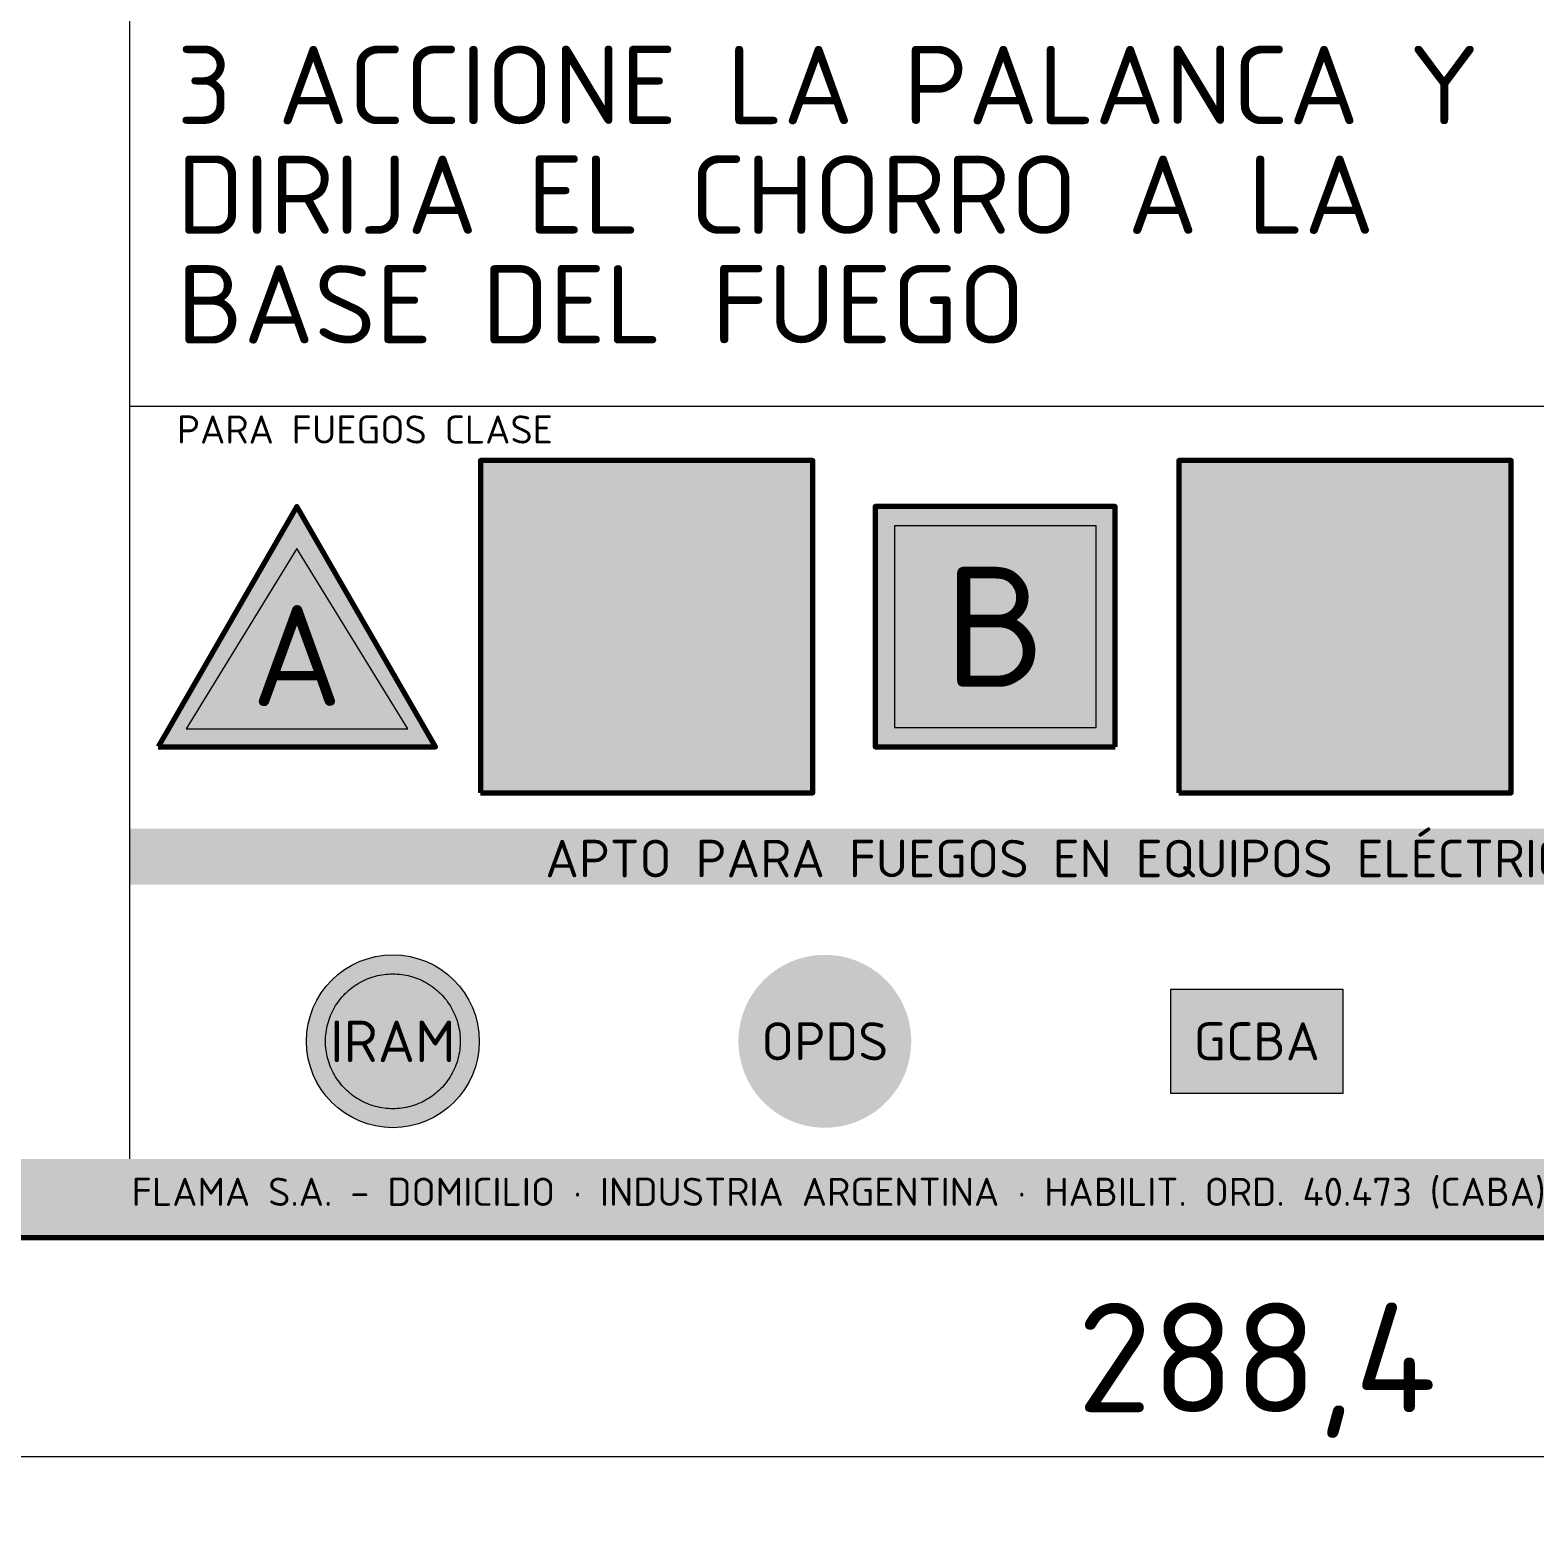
# Model space of a CAD drawing. Header units: millimetres. Extents: x 0 to 2382, y 0 to 420.
# Drawn here: x 1922.75 to 1970.9, y 253.39 to 301.01 of the extents above; entities that cross this region are included whole.
import ezdxf
from ezdxf.enums import TextEntityAlignment as Align

# ---------------------------------------------------------------- set-up
doc = ezdxf.new("R2010")
doc.units = ezdxf.units.MM
for name, color, linetype, lineweight in [('01-VISIBLE', 7, 'CONTINUOUS', 70), ('04-COTA', 3, 'CONTINUOUS', 18), ('08-FINA', 5, 'CONTINUOUS', 18), ('13-GRAFICA', 30, 'CONTINUOUS', 18)]:
    doc.layers.add(name, color=color, linetype=linetype, lineweight=lineweight)
doc.styles.add('ISO3098', font='isocpeur.ttf')
doc.dimstyles.new('FLAMA-IRAM', dxfattribs={"dimtxt": 3.5, "dimasz": 3.5, "dimexe": 2, "dimexo": 1.5, "dimgap": 1, "dimtad": 1, "dimdec": 1, "dimtxsty": 'ISO3098', "dimblk": 'IRAM_FLECHA', "dimblk1": 'IRAM_FLECHA', "dimblk2": 'IRAM_FLECHA', "dimcen": 2.5, "dimclrd": 256, "dimclre": 256, "dimclrt": 256, "dimazin": 3, "dimtfac": 1, "dimtmove": 0, "dimatfit": 3, "dimlwd": 18, "dimlwe": 18})

# ---------------------------------------------------------------- blocks, each defined once
blk = doc.blocks.new('IRAM_FLECHA')
blk.add_solid([(0, 0), (-1, 0.125), (-1, -0.125)])

msp = doc.modelspace()

# ---------------------------------------------------------------- hatches: boundary and pattern name
at = {"layer": '13-GRAFICA', "true_color": 0x005eaa}
h = msp.add_hatch(color=7, dxfattribs=at)
h.dxf.hatch_style = 1
h.paths.add_polyline_path([(1947.794, 276.612), (1947.794, 287.243), (1937.163, 287.243), (1937.163, 276.612)])
h = msp.add_hatch(color=7, dxfattribs=at)
h.dxf.hatch_style = 1
h.paths.add_polyline_path([(1970.138, 276.612), (1970.138, 287.243), (1959.507, 287.243), (1959.507, 276.612)])
at = {"layer": '13-GRAFICA', "true_color": 0xffffff}
h = msp.add_hatch(color=7, dxfattribs=at)
h.dxf.hatch_style = 1
h.paths.add_polyline_path([(1938.544, 282.24), (1938.532, 282.243), (1938.521, 282.247), (1938.511, 282.252), (1938.501, 282.259), (1938.492, 282.266), (1938.483, 282.274), (1938.476, 282.283), (1938.469, 282.292), (1938.463, 282.303), (1938.459, 282.313), (1938.153, 283.155), (1938.149, 283.166), (1938.147, 283.178), (1938.146, 283.189), (1938.146, 283.201), (1938.147, 283.213), (1938.15, 283.224), (1938.153, 283.235), (1938.158, 283.246), (1938.541, 284.011), (1938.546, 284.021), (1938.553, 284.03), (1938.56, 284.039), (1938.568, 284.047), (1938.577, 284.053), (1938.586, 284.06), (1938.596, 284.065), (1938.607, 284.069), (1938.617, 284.072), (1938.628, 284.074), (1938.64, 284.075), (1938.651, 284.075), (1938.662, 284.073), (1938.673, 284.071), (1938.684, 284.067), (1938.694, 284.063), (1938.704, 284.058), (1938.713, 284.051), (1938.722, 284.044), (1938.729, 284.036), (1938.736, 284.027), (1938.742, 284.018), (1938.868, 283.802), (1939.106, 284.753), (1939.109, 284.764), (1939.114, 284.775), (1939.119, 284.785), (1939.125, 284.794), (1939.132, 284.803), (1939.14, 284.811), (1939.149, 284.818), (1939.159, 284.824), (1939.169, 284.829), (1939.179, 284.834), (1939.19, 284.837), (1939.201, 284.839), (1939.213, 284.84), (1939.224, 284.84), (1939.235, 284.839), (1939.246, 284.836), (1939.257, 284.833), (1939.267, 284.829), (1939.277, 284.823), (1939.287, 284.817), (1939.295, 284.81), (1939.303, 284.801), (1939.31, 284.793), (1939.633, 284.346), (1939.83, 286.192), (1939.832, 286.203), (1939.835, 286.214), (1939.839, 286.225), (1939.844, 286.235), (1939.85, 286.245), (1939.857, 286.254), (1939.865, 286.262), (1939.874, 286.27), (1939.883, 286.277), (1939.893, 286.282), (1939.903, 286.287), (1939.914, 286.29), (1939.925, 286.293), (1939.937, 286.294), (1939.948, 286.294), (1939.96, 286.293), (1939.971, 286.291), (1939.982, 286.288), (1939.993, 286.284), (1940.003, 286.279), (1940.012, 286.272), (1940.021, 286.265), (1940.029, 286.257), (1940.037, 286.248), (1940.043, 286.239), (1940.048, 286.228), (1940.053, 286.218), (1940.056, 286.207), (1940.411, 284.756), (1940.611, 285.091), (1940.618, 285.1), (1940.625, 285.109), (1940.633, 285.117), (1940.642, 285.124), (1940.651, 285.13), (1940.661, 285.135), (1940.671, 285.14), (1940.682, 285.143), (1940.693, 285.145), (1940.704, 285.146), (1940.716, 285.146), (1940.727, 285.145), (1940.738, 285.143), (1940.749, 285.14), (1940.759, 285.135), (1940.769, 285.13), (1940.778, 285.124), (1940.787, 285.117), (1940.795, 285.109), (1940.802, 285.1), (1940.808, 285.091), (1940.814, 285.081), (1940.818, 285.07), (1940.821, 285.059), (1941.204, 283.529), (1941.206, 283.519), (1941.207, 283.509), (1941.207, 283.498), (1941.207, 283.488), (1941.205, 283.478), (1940.976, 282.33), (1940.973, 282.319), (1940.969, 282.309), (1940.964, 282.298), (1940.958, 282.289), (1940.952, 282.28), (1940.944, 282.271), (1940.936, 282.264), (1940.927, 282.257), (1940.917, 282.251), (1940.907, 282.247), (1940.896, 282.243), (1940.885, 282.24), (1940.874, 282.238), (1940.863, 282.238), (1938.567, 282.238), (1938.555, 282.238)])
at = {"layer": '13-GRAFICA', "true_color": 0x009146}
h = msp.add_hatch(color=7, dxfattribs=at)
h.dxf.hatch_style = 1
h.paths.add_polyline_path([(1926.856, 278.089), (1935.722, 278.089), (1931.289, 285.766)])
at = {"layer": '13-GRAFICA', "true_color": 0xffffff}
h = msp.add_hatch(color=7, dxfattribs=at)
h.dxf.hatch_style = 1
h.paths.add_polyline_path([(1944.579, 282.376), (1944.897, 285.349), (1944.9, 285.367), (1944.905, 285.385), (1944.911, 285.402), (1944.919, 285.419), (1944.929, 285.435), (1944.94, 285.449), (1944.953, 285.463), (1944.967, 285.475), (1944.982, 285.485), (1944.998, 285.494), (1945.015, 285.502), (1945.033, 285.508), (1945.051, 285.512), (1945.056, 285.512), (1945.056, 278.978), (1944.366, 278.978), (1944.366, 282.67)])
h = msp.add_hatch(color=7, dxfattribs=at)
h.dxf.hatch_style = 1
h.paths.add_polyline_path([(1945.069, 285.514), (1945.087, 285.514), (1945.106, 285.513), (1945.124, 285.509), (1945.142, 285.504), (1945.159, 285.497), (1945.175, 285.489), (1945.191, 285.478), (1945.205, 285.467), (1945.218, 285.454), (1945.23, 285.44), (1945.24, 285.424), (1945.249, 285.408), (1945.256, 285.391), (1945.261, 285.373), (1945.832, 283.036), (1946.156, 283.575), (1946.166, 283.59), (1946.177, 283.604), (1946.19, 283.617), (1946.204, 283.628), (1946.219, 283.638), (1946.235, 283.647), (1946.252, 283.654), (1946.27, 283.659), (1946.287, 283.662), (1946.305, 283.664), (1946.324, 283.664), (1946.342, 283.662), (1946.359, 283.659), (1946.377, 283.654), (1946.394, 283.647), (1946.41, 283.638), (1946.425, 283.628), (1946.439, 283.616), (1946.452, 283.604), (1946.463, 283.59), (1946.473, 283.574), (1946.482, 283.558), (1946.489, 283.542), (1946.494, 283.524), (1947.11, 281.058), (1947.114, 281.042), (1947.116, 281.026), (1947.116, 281.009), (1947.115, 280.993), (1947.112, 280.977), (1946.775, 279.291), (1946.966, 278.705), (1946.087, 278.419), (1946.966, 278.134), (1946.703, 277.325), (1945.056, 277.86), (1945.056, 278.978), (1945.056, 285.512)])
at = {"layer": '13-GRAFICA', "true_color": 0xc81e2d}
h = msp.add_hatch(color=7, dxfattribs=at)
h.dxf.hatch_style = 1
h.paths.add_polyline_path([(1957.472, 278.089), (1957.472, 285.766), (1949.794, 285.766), (1949.794, 278.089)])
at = {"layer": '13-GRAFICA', "true_color": 0xffffff}
h = msp.add_hatch(color=7, dxfattribs=at)
h.dxf.hatch_style = 1
h.paths.add_polyline_path([(1969.29, 277.791), (1969.035, 277.699), (1968.691, 277.618), (1968.272, 277.552), (1967.794, 277.503), (1967.276, 277.473), (1966.736, 277.462), (1966.197, 277.473), (1965.679, 277.503), (1965.201, 277.552), (1964.782, 277.618), (1964.438, 277.699), (1964.183, 277.791), (1964.025, 277.89), (1963.972, 277.994), (1964.025, 278.098), (1964.183, 278.197), (1964.419, 278.282), (1963.972, 279.51), (1963.972, 278.1), (1960.358, 278.1), (1960.358, 281.077), (1962.271, 282.778), (1963.972, 282.778), (1963.972, 280.132), (1964.584, 281.354), (1964.594, 281.372), (1964.605, 281.389), (1964.619, 281.404), (1964.634, 281.419), (1964.65, 281.431), (1964.667, 281.442), (1964.685, 281.452), (1964.705, 281.459), (1964.724, 281.465), (1964.745, 281.468), (1964.765, 281.47), (1964.786, 281.47), (1964.806, 281.467), (1964.826, 281.463), (1964.846, 281.457), (1964.865, 281.449), (1964.883, 281.439), (1964.899, 281.427), (1964.915, 281.414), (1964.93, 281.399), (1964.942, 281.383), (1964.954, 281.366), (1965.184, 280.971), (1965.62, 282.714), (1965.626, 282.734), (1965.634, 282.753), (1965.644, 282.771), (1965.655, 282.789), (1965.669, 282.805), (1965.683, 282.819), (1965.699, 282.833), (1965.717, 282.844), (1965.735, 282.854), (1965.754, 282.862), (1965.774, 282.867), (1965.795, 282.871), (1965.815, 282.873), (1965.836, 282.873), (1965.857, 282.871), (1965.877, 282.867), (1965.897, 282.861), (1965.916, 282.852), (1965.934, 282.842), (1965.951, 282.831), (1965.967, 282.817), (1965.982, 282.802), (1965.995, 282.786), (1966.586, 281.968), (1966.948, 285.352), (1966.951, 285.372), (1966.957, 285.393), (1966.964, 285.412), (1966.973, 285.431), (1966.984, 285.449), (1966.997, 285.466), (1967.012, 285.481), (1967.027, 285.495), (1967.045, 285.507), (1967.063, 285.517), (1967.082, 285.526), (1967.102, 285.532), (1967.122, 285.537), (1967.143, 285.539), (1967.164, 285.54), (1967.185, 285.538), (1967.206, 285.534), (1967.226, 285.528), (1967.246, 285.52), (1967.264, 285.511), (1967.282, 285.499), (1967.298, 285.486), (1967.313, 285.471), (1967.326, 285.455), (1967.338, 285.437), (1967.348, 285.419), (1967.356, 285.399), (1967.362, 285.379), (1968.012, 282.719), (1968.38, 283.333), (1968.392, 283.35), (1968.405, 283.366), (1968.419, 283.38), (1968.435, 283.393), (1968.452, 283.405), (1968.471, 283.415), (1968.49, 283.423), (1968.51, 283.429), (1968.53, 283.433), (1968.55, 283.435), (1968.571, 283.435), (1968.592, 283.433), (1968.612, 283.428), (1968.632, 283.422), (1968.651, 283.415), (1968.669, 283.405), (1968.686, 283.393), (1968.702, 283.38), (1968.717, 283.366), (1968.73, 283.35), (1968.741, 283.332), (1968.751, 283.314), (1968.759, 283.295), (1968.765, 283.275), (1969.466, 280.469), (1969.47, 280.451), (1969.472, 280.432), (1969.473, 280.414), (1969.471, 280.395), (1969.469, 280.377), (1969.05, 278.284), (1969.29, 278.197), (1969.447, 278.098), (1969.5, 277.994), (1969.447, 277.89)])
h = msp.add_hatch(color=7, dxfattribs=at)
h.dxf.hatch_style = 1
h.paths.add_polyline_path([(1959.459, 283.077), (1960.156, 283.565), (1961.253, 281.997), (1960.557, 281.509)])
h = msp.add_hatch(color=7, dxfattribs=at)
h.dxf.hatch_style = 1
h.paths.add_polyline_path([(1942.72, 277.325), (1942.457, 278.134), (1943.335, 278.419), (1942.457, 278.705), (1942.634, 279.249), (1942.194, 280.457), (1942.189, 280.475), (1942.185, 280.493), (1942.183, 280.512), (1942.184, 280.53), (1942.186, 280.549), (1942.19, 280.568), (1942.195, 280.585), (1942.203, 280.603), (1942.819, 281.836), (1942.828, 281.851), (1942.839, 281.866), (1942.85, 281.88), (1942.863, 281.893), (1942.878, 281.904), (1942.893, 281.913), (1942.909, 281.922), (1942.926, 281.928), (1942.943, 281.933), (1942.961, 281.936), (1942.979, 281.938), (1942.997, 281.938), (1943.015, 281.936), (1943.033, 281.932), (1943.05, 281.926), (1943.066, 281.919), (1943.082, 281.91), (1943.097, 281.9), (1943.111, 281.888), (1943.124, 281.875), (1943.135, 281.861), (1943.145, 281.846), (1943.347, 281.499), (1943.73, 283.031), (1943.736, 283.049), (1943.743, 283.065), (1943.751, 283.081), (1943.761, 283.097), (1943.773, 283.111), (1943.786, 283.124), (1943.8, 283.135), (1943.815, 283.145), (1943.831, 283.154), (1943.848, 283.161), (1943.866, 283.166), (1943.884, 283.169), (1943.902, 283.171), (1943.92, 283.171), (1943.938, 283.169), (1943.956, 283.165), (1943.974, 283.16), (1943.99, 283.153), (1944.006, 283.144), (1944.022, 283.134), (1944.036, 283.122), (1944.048, 283.109), (1944.06, 283.094), (1944.366, 282.67), (1944.366, 278.978), (1944.366, 277.86)])
h = msp.add_hatch(color=7, dxfattribs=at)
h.dxf.hatch_style = 1
h.paths.add_polyline_path([(1941.735, 282.14), (1941.203, 278.1), (1938.227, 278.1), (1937.695, 282.14)])
h = msp.add_hatch(color=7, dxfattribs=at)
h.dxf.hatch_style = 1
h.paths.add_polyline_path([(1944.366, 277.86), (1944.366, 278.978), (1944.711, 278.866), (1945.056, 278.978), (1945.056, 277.86), (1944.711, 277.972)])
at = {"layer": '13-GRAFICA', "true_color": 0x005eaa}
h = msp.add_hatch(color=7, dxfattribs=at)
h.dxf.hatch_style = 1
h.paths.add_polyline_path([(1998.05, 273.672), (1998.05, 275.472), (1925.95, 275.472), (1925.95, 273.672)])
h = msp.add_hatch(color=7, dxfattribs=at)
h.dxf.hatch_style = 1
h.paths.add_polyline_path([(1937.124, 268.668), (1937.123, 268.578), (1937.118, 268.487), (1937.111, 268.397), (1937.101, 268.307), (1937.087, 268.218), (1937.071, 268.129), (1937.052, 268.04), (1937.03, 267.953), (1937.005, 267.866), (1936.977, 267.78), (1936.947, 267.694), (1936.914, 267.61), (1936.878, 267.527), (1936.839, 267.446), (1936.798, 267.365), (1936.754, 267.286), (1936.707, 267.208), (1936.658, 267.132), (1936.607, 267.058), (1936.553, 266.985), (1936.497, 266.915), (1936.438, 266.846), (1936.378, 266.779), (1936.315, 266.714), (1936.25, 266.651), (1936.183, 266.59), (1936.114, 266.531), (1936.043, 266.475), (1935.97, 266.421), (1935.896, 266.37), (1935.82, 266.321), (1935.742, 266.274), (1935.663, 266.23), (1935.583, 266.189), (1935.501, 266.15), (1935.418, 266.114), (1935.334, 266.081), (1935.249, 266.051), (1935.163, 266.023), (1935.076, 265.998), (1934.988, 265.976), (1934.899, 265.957), (1934.81, 265.941), (1934.721, 265.928), (1934.631, 265.917), (1934.541, 265.91), (1934.451, 265.906), (1934.36, 265.904), (1934.27, 265.906), (1934.179, 265.91), (1934.089, 265.917), (1933.999, 265.928), (1933.91, 265.941), (1933.821, 265.957), (1933.733, 265.976), (1933.645, 265.998), (1933.558, 266.023), (1933.472, 266.051), (1933.387, 266.081), (1933.302, 266.114), (1933.219, 266.15), (1933.138, 266.189), (1933.057, 266.23), (1932.978, 266.274), (1932.901, 266.321), (1932.825, 266.37), (1932.75, 266.421), (1932.678, 266.475), (1932.607, 266.531), (1932.538, 266.59), (1932.471, 266.651), (1932.406, 266.714), (1932.343, 266.779), (1932.282, 266.846), (1932.224, 266.915), (1932.167, 266.985), (1932.113, 267.058), (1932.062, 267.132), (1932.013, 267.208), (1931.967, 267.286), (1931.923, 267.365), (1931.881, 267.446), (1931.843, 267.527), (1931.807, 267.61), (1931.773, 267.694), (1931.743, 267.78), (1931.715, 267.866), (1931.69, 267.953), (1931.668, 268.04), (1931.649, 268.129), (1931.633, 268.218), (1931.62, 268.307), (1931.61, 268.397), (1931.602, 268.487), (1931.598, 268.578), (1931.596, 268.668), (1931.598, 268.758), (1931.602, 268.849), (1931.61, 268.939), (1931.62, 269.029), (1931.633, 269.118), (1931.649, 269.207), (1931.668, 269.296), (1931.69, 269.383), (1931.715, 269.47), (1931.743, 269.556), (1931.773, 269.642), (1931.807, 269.726), (1931.843, 269.809), (1931.881, 269.891), (1931.923, 269.971), (1931.967, 270.05), (1932.013, 270.128), (1932.062, 270.204), (1932.113, 270.278), (1932.167, 270.351), (1932.224, 270.421), (1932.282, 270.49), (1932.343, 270.557), (1932.406, 270.622), (1932.471, 270.685), (1932.538, 270.746), (1932.607, 270.805), (1932.678, 270.861), (1932.75, 270.915), (1932.825, 270.966), (1932.901, 271.015), (1932.978, 271.062), (1933.057, 271.106), (1933.138, 271.147), (1933.219, 271.186), (1933.302, 271.222), (1933.387, 271.255), (1933.472, 271.285), (1933.558, 271.313), (1933.645, 271.338), (1933.733, 271.36), (1933.821, 271.379), (1933.91, 271.395), (1933.999, 271.408), (1934.089, 271.419), (1934.179, 271.426), (1934.27, 271.431), (1934.36, 271.432), (1934.451, 271.431), (1934.541, 271.426), (1934.631, 271.419), (1934.721, 271.408), (1934.81, 271.395), (1934.899, 271.379), (1934.988, 271.36), (1935.076, 271.338), (1935.163, 271.313), (1935.249, 271.285), (1935.334, 271.255), (1935.418, 271.222), (1935.501, 271.186), (1935.583, 271.147), (1935.663, 271.106), (1935.742, 271.062), (1935.82, 271.015), (1935.896, 270.966), (1935.97, 270.915), (1936.043, 270.861), (1936.114, 270.805), (1936.183, 270.746), (1936.25, 270.685), (1936.315, 270.622), (1936.378, 270.557), (1936.438, 270.49), (1936.497, 270.421), (1936.553, 270.351), (1936.607, 270.278), (1936.658, 270.204), (1936.707, 270.128), (1936.754, 270.05), (1936.798, 269.971), (1936.839, 269.891), (1936.878, 269.809), (1936.914, 269.726), (1936.947, 269.642), (1936.977, 269.556), (1937.005, 269.47), (1937.03, 269.383), (1937.052, 269.296), (1937.071, 269.207), (1937.087, 269.118), (1937.101, 269.029), (1937.111, 268.939), (1937.118, 268.849), (1937.123, 268.758)])
at = {"layer": '13-GRAFICA', "true_color": 0x009146}
h = msp.add_hatch(color=7, dxfattribs=at)
h.dxf.hatch_style = 1
h.paths.add_polyline_path([(1950.944, 268.668), (1950.943, 268.578), (1950.938, 268.487), (1950.931, 268.397), (1950.92, 268.307), (1950.907, 268.218), (1950.891, 268.129), (1950.872, 268.04), (1950.85, 267.953), (1950.825, 267.866), (1950.797, 267.78), (1950.767, 267.694), (1950.734, 267.61), (1950.698, 267.527), (1950.659, 267.446), (1950.618, 267.365), (1950.574, 267.286), (1950.527, 267.208), (1950.478, 267.132), (1950.427, 267.058), (1950.373, 266.985), (1950.317, 266.915), (1950.258, 266.846), (1950.197, 266.779), (1950.135, 266.714), (1950.07, 266.651), (1950.003, 266.59), (1949.934, 266.531), (1949.863, 266.475), (1949.79, 266.421), (1949.716, 266.37), (1949.64, 266.321), (1949.562, 266.274), (1949.483, 266.23), (1949.403, 266.189), (1949.321, 266.15), (1949.238, 266.114), (1949.154, 266.081), (1949.069, 266.051), (1948.982, 266.023), (1948.895, 265.998), (1948.808, 265.976), (1948.719, 265.957), (1948.63, 265.941), (1948.541, 265.928), (1948.451, 265.917), (1948.361, 265.91), (1948.271, 265.906), (1948.18, 265.904), (1948.09, 265.906), (1947.999, 265.91), (1947.909, 265.917), (1947.819, 265.928), (1947.73, 265.941), (1947.641, 265.957), (1947.552, 265.976), (1947.465, 265.998), (1947.378, 266.023), (1947.292, 266.051), (1947.206, 266.081), (1947.122, 266.114), (1947.039, 266.15), (1946.958, 266.189), (1946.877, 266.23), (1946.798, 266.274), (1946.721, 266.321), (1946.645, 266.37), (1946.57, 266.421), (1946.497, 266.475), (1946.427, 266.531), (1946.358, 266.59), (1946.291, 266.651), (1946.226, 266.714), (1946.163, 266.779), (1946.102, 266.846), (1946.044, 266.915), (1945.987, 266.985), (1945.933, 267.058), (1945.882, 267.132), (1945.833, 267.208), (1945.786, 267.286), (1945.742, 267.365), (1945.701, 267.446), (1945.662, 267.527), (1945.627, 267.61), (1945.593, 267.694), (1945.563, 267.78), (1945.535, 267.866), (1945.51, 267.953), (1945.488, 268.04), (1945.469, 268.129), (1945.453, 268.218), (1945.44, 268.307), (1945.429, 268.397), (1945.422, 268.487), (1945.418, 268.578), (1945.416, 268.668), (1945.418, 268.758), (1945.422, 268.849), (1945.429, 268.939), (1945.44, 269.029), (1945.453, 269.118), (1945.469, 269.207), (1945.488, 269.296), (1945.51, 269.383), (1945.535, 269.47), (1945.563, 269.556), (1945.593, 269.642), (1945.627, 269.726), (1945.662, 269.809), (1945.701, 269.891), (1945.742, 269.971), (1945.786, 270.05), (1945.833, 270.128), (1945.882, 270.204), (1945.933, 270.278), (1945.987, 270.351), (1946.044, 270.421), (1946.102, 270.49), (1946.163, 270.557), (1946.226, 270.622), (1946.291, 270.685), (1946.358, 270.746), (1946.427, 270.805), (1946.497, 270.861), (1946.57, 270.915), (1946.645, 270.966), (1946.721, 271.015), (1946.798, 271.062), (1946.877, 271.106), (1946.958, 271.147), (1947.039, 271.186), (1947.122, 271.222), (1947.206, 271.255), (1947.292, 271.285), (1947.378, 271.313), (1947.465, 271.338), (1947.552, 271.36), (1947.641, 271.379), (1947.73, 271.395), (1947.819, 271.408), (1947.909, 271.419), (1947.999, 271.426), (1948.09, 271.431), (1948.18, 271.432), (1948.271, 271.431), (1948.361, 271.426), (1948.451, 271.419), (1948.541, 271.408), (1948.63, 271.395), (1948.719, 271.379), (1948.808, 271.36), (1948.895, 271.338), (1948.982, 271.313), (1949.069, 271.285), (1949.154, 271.255), (1949.238, 271.222), (1949.321, 271.186), (1949.403, 271.147), (1949.483, 271.106), (1949.562, 271.062), (1949.64, 271.015), (1949.716, 270.966), (1949.79, 270.915), (1949.863, 270.861), (1949.934, 270.805), (1950.003, 270.746), (1950.07, 270.685), (1950.135, 270.622), (1950.197, 270.557), (1950.258, 270.49), (1950.317, 270.421), (1950.373, 270.351), (1950.427, 270.278), (1950.478, 270.204), (1950.527, 270.128), (1950.574, 270.05), (1950.618, 269.971), (1950.659, 269.891), (1950.698, 269.809), (1950.734, 269.726), (1950.767, 269.642), (1950.797, 269.556), (1950.825, 269.47), (1950.85, 269.383), (1950.872, 269.296), (1950.891, 269.207), (1950.907, 269.118), (1950.92, 269.029), (1950.931, 268.939), (1950.938, 268.849), (1950.943, 268.758)])
at = {"layer": '13-GRAFICA', "true_color": 0xffd200}
h = msp.add_hatch(color=7, dxfattribs=at)
h.dxf.hatch_style = 1
h.paths.add_polyline_path([(1964.764, 267.01), (1964.764, 270.326), (1959.236, 270.326), (1959.236, 267.01)])
at = {"layer": '13-GRAFICA', "true_color": 0xc81e2d}
h = msp.add_hatch(color=7, dxfattribs=at)
h.dxf.hatch_style = 1
h.paths.add_polyline_path([(2034.1, 262.394), (2034.1, 264.904), (1889.9, 264.904), (1889.9, 262.394)])

# ---------------------------------------------------------------- linework, layer by layer
at = {"layer": '01-VISIBLE'}
for points in [[(1889.9, 262.394), (2034.1, 262.394), (2034.1, 334.606), (1889.9, 334.606)], [(1937.163, 276.612), (1947.794, 276.612), (1947.794, 287.243), (1937.163, 287.243)], [(1959.507, 276.612), (1970.138, 276.612), (1970.138, 287.243), (1959.507, 287.243)], [(1926.856, 278.089), (1935.722, 278.089), (1931.289, 285.766)], [(1957.472, 278.089), (1957.472, 285.766), (1949.794, 285.766), (1949.794, 278.089)]]:
    msp.add_lwpolyline(points, close=True, dxfattribs=at)
at = {"layer": '08-FINA'}
for p, q in [((1925.95, 264.904), (1925.95, 334.606)), ((1925.95, 288.983), (1998.05, 288.983))]:
    msp.add_line(p, q, dxfattribs=at)
msp.add_lwpolyline([(1964.764, 267.01), (1964.764, 270.326), (1959.236, 270.326), (1959.236, 267.01)], close=True, dxfattribs=at)
msp.add_circle((1934.36, 268.668), 2.764, dxfattribs=at)
at = {"layer": '13-GRAFICA', "true_color": 0xffffff}
for points in [[(1956.858, 278.703), (1956.858, 285.152), (1950.408, 285.152), (1950.408, 278.703)], [(1927.743, 278.664), (1934.835, 278.664), (1931.289, 284.423)], [(1936.516, 268.668), (1936.515, 268.597), (1936.511, 268.527), (1936.506, 268.457), (1936.498, 268.387), (1936.487, 268.317), (1936.475, 268.247), (1936.46, 268.178), (1936.443, 268.11), (1936.423, 268.042), (1936.402, 267.975), (1936.378, 267.909), (1936.352, 267.843), (1936.324, 267.778), (1936.294, 267.715), (1936.262, 267.652), (1936.227, 267.59), (1936.191, 267.53), (1936.153, 267.47), (1936.113, 267.412), (1936.071, 267.356), (1936.027, 267.3), (1935.981, 267.247), (1935.934, 267.194), (1935.885, 267.144), (1935.834, 267.095), (1935.782, 267.047), (1935.728, 267.001), (1935.673, 266.958), (1935.616, 266.916), (1935.558, 266.875), (1935.499, 266.837), (1935.438, 266.801), (1935.376, 266.767), (1935.314, 266.734), (1935.25, 266.704), (1935.185, 266.676), (1935.12, 266.65), (1935.053, 266.627), (1934.986, 266.605), (1934.918, 266.586), (1934.85, 266.568), (1934.781, 266.554), (1934.711, 266.541), (1934.642, 266.531), (1934.571, 266.523), (1934.501, 266.517), (1934.431, 266.513), (1934.36, 266.512), (1934.29, 266.513), (1934.219, 266.517), (1934.149, 266.523), (1934.079, 266.531), (1934.009, 266.541), (1933.94, 266.554), (1933.871, 266.568), (1933.802, 266.586), (1933.734, 266.605), (1933.667, 266.627), (1933.601, 266.65), (1933.535, 266.676), (1933.47, 266.704), (1933.407, 266.734), (1933.344, 266.767), (1933.282, 266.801), (1933.222, 266.837), (1933.162, 266.875), (1933.104, 266.916), (1933.048, 266.958), (1932.992, 267.001), (1932.939, 267.047), (1932.886, 267.095), (1932.836, 267.144), (1932.787, 267.194), (1932.739, 267.247), (1932.694, 267.3), (1932.65, 267.356), (1932.608, 267.412), (1932.568, 267.47), (1932.529, 267.53), (1932.493, 267.59), (1932.459, 267.652), (1932.427, 267.715), (1932.396, 267.778), (1932.368, 267.843), (1932.342, 267.909), (1932.319, 267.975), (1932.297, 268.042), (1932.278, 268.11), (1932.261, 268.178), (1932.246, 268.247), (1932.233, 268.317), (1932.223, 268.387), (1932.215, 268.457), (1932.209, 268.527), (1932.205, 268.597), (1932.204, 268.668), (1932.205, 268.739), (1932.209, 268.809), (1932.215, 268.879), (1932.223, 268.949), (1932.233, 269.019), (1932.246, 269.089), (1932.261, 269.158), (1932.278, 269.226), (1932.297, 269.294), (1932.319, 269.361), (1932.342, 269.427), (1932.368, 269.493), (1932.396, 269.558), (1932.427, 269.622), (1932.459, 269.684), (1932.493, 269.746), (1932.529, 269.807), (1932.568, 269.866), (1932.608, 269.924), (1932.65, 269.98), (1932.694, 270.036), (1932.739, 270.09), (1932.787, 270.142), (1932.836, 270.192), (1932.886, 270.242), (1932.939, 270.289), (1932.992, 270.335), (1933.048, 270.378), (1933.104, 270.42), (1933.162, 270.461), (1933.222, 270.499), (1933.282, 270.535), (1933.344, 270.569), (1933.407, 270.602), (1933.47, 270.632), (1933.535, 270.66), (1933.601, 270.686), (1933.667, 270.71), (1933.734, 270.731), (1933.802, 270.75), (1933.871, 270.768), (1933.94, 270.783), (1934.009, 270.795), (1934.079, 270.805), (1934.149, 270.814), (1934.219, 270.819), (1934.29, 270.823), (1934.36, 270.824), (1934.431, 270.823), (1934.501, 270.819), (1934.571, 270.814), (1934.642, 270.805), (1934.711, 270.795), (1934.781, 270.783), (1934.85, 270.768), (1934.918, 270.75), (1934.986, 270.731), (1935.053, 270.71), (1935.12, 270.686), (1935.185, 270.66), (1935.25, 270.632), (1935.314, 270.602), (1935.376, 270.569), (1935.438, 270.535), (1935.499, 270.499), (1935.558, 270.461), (1935.616, 270.42), (1935.673, 270.378), (1935.728, 270.335), (1935.782, 270.289), (1935.834, 270.242), (1935.885, 270.192), (1935.934, 270.142), (1935.981, 270.09), (1936.027, 270.036), (1936.071, 269.98), (1936.113, 269.924), (1936.153, 269.866), (1936.191, 269.807), (1936.227, 269.746), (1936.262, 269.684), (1936.294, 269.622), (1936.324, 269.558), (1936.352, 269.493), (1936.378, 269.427), (1936.402, 269.361), (1936.423, 269.294), (1936.443, 269.226), (1936.46, 269.158), (1936.475, 269.089), (1936.487, 269.019), (1936.498, 268.949), (1936.506, 268.879), (1936.511, 268.809), (1936.515, 268.739)]]:
    msp.add_lwpolyline(points, close=True, dxfattribs=at)

# ---------------------------------------------------------------- texts
at = {"layer": '13-GRAFICA', "true_color": 0xc81e2d, "style": 'ISO3098'}
msp.add_text('3', height=2.504, dxfattribs=at).set_placement((1927.45, 300.501), align=Align.TOP_LEFT)
at = {"layer": '13-GRAFICA', "true_color": 0x191919, "style": 'ISO3098'}
for s, height, p in [('ACCIONE LA PALANCA Y', 2.50437, (1930.683, 300.501)), ('DIRIJA EL CHORRO A LA', 2.50437, (1927.45, 296.995)), ('BASE DEL FUEGO', 2.50437, (1927.45, 293.489)), ('PARA FUEGOS CLASE', 0.9, (1927.45, 288.683))]:
    msp.add_text(s, height=height, dxfattribs=at).set_placement(p, align=Align.TOP_LEFT)
at = {"layer": '13-GRAFICA', "true_color": 0xffffff, "style": 'ISO3098'}
for s, height, p in [('B', 3.839, (1953.633, 281.927)), ('A', 3.225, (1931.289, 281.006)), ('IRAM', 1.3267, (1934.36, 268.668)), ('OPDS', 1.2162, (1948.18, 268.668))]:
    msp.add_text(s, height=height, dxfattribs=at).set_placement(p, align=Align.MIDDLE_CENTER)
for s, height, p in [('APTO PARA FUEGOS EN EQUIPOS ELÉCTRICOS ENERGIZADOS', 1.2, (1962, 275.112)), ('FLAMA S.A. - DOMICILIO · INDUSTRIA ARGENTINA · HABILIT. ORD. 40.473 (CABA) N° ___ · O.P.D.S. REG. N° ___ · C.H.A.S. N° ___', 0.9, (1962, 264.304))]:
    msp.add_text(s, height=height, dxfattribs=at).set_placement(p, align=Align.TOP_CENTER)
at = {"layer": '13-GRAFICA', "true_color": 0x191919, "style": 'ISO3098'}
msp.add_text('GCBA', height=1.2162, dxfattribs=at).set_placement((1962, 268.668), align=Align.MIDDLE_CENTER)

# ---------------------------------------------------------------- dimensions: what is measured, and where the dimension line sits
at = {"layer": '04-COTA'}
msp.add_linear_dim(base=(1889.9, 255.394), p1=(1889.9, 262.394), p2=(2034.1, 262.394), dimstyle='FLAMA-IRAM', override={"dimlfac": 2}, dxfattribs=at).render()

doc.saveas('drawing.dxf')
